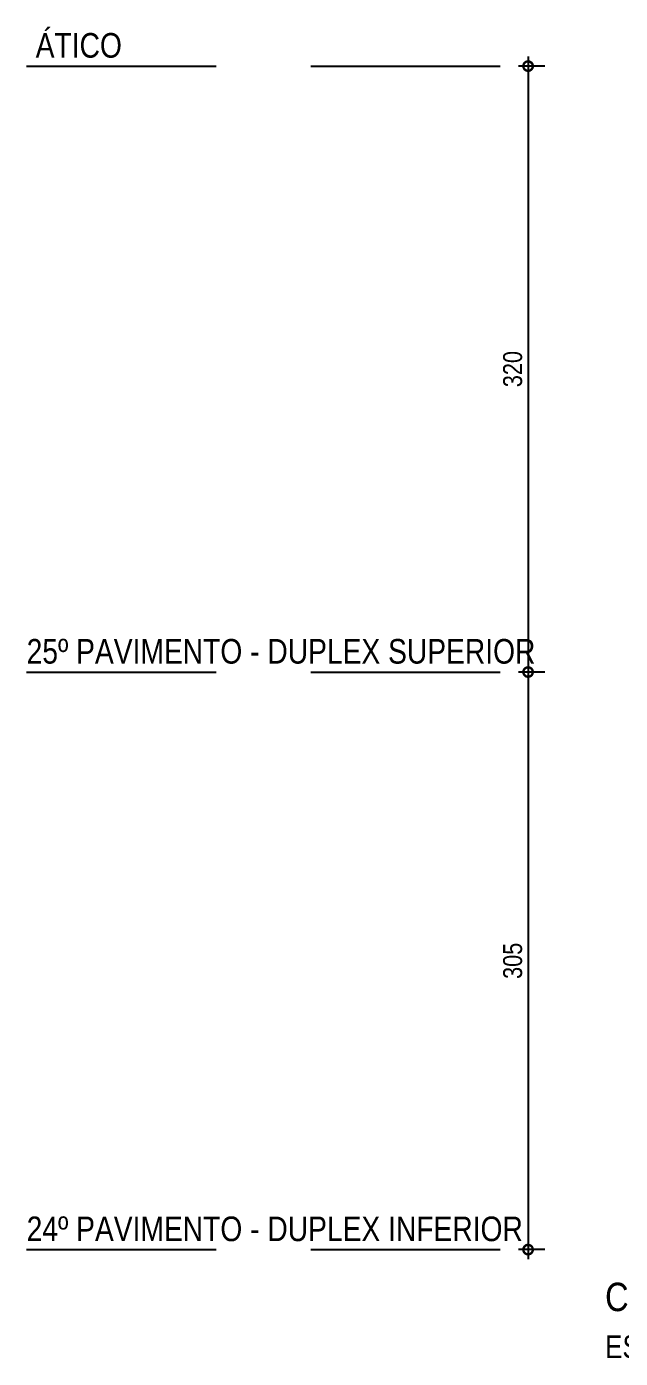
# Model space of a CAD drawing. Header units: metres. Extents: x -40 to 570, y -25 to 184.
# Drawn here: x -8.32 to -5.18, y -20.87 to -13.84 of the extents above; entities that cross this region are included whole.
import ezdxf

# ---------------------------------------------------------------- set-up
doc = ezdxf.new("R2010")
doc.units = ezdxf.units.M
doc.linetypes.add('DASHEDX2', pattern=[1.5, 1, -0.5])
for name, color, linetype in [('ARQ-DIM', 2, 'Continuous'), ('ARQ-PRJ', 7, 'DASHEDX2'), ('ARQ-TXT', 2, 'Continuous')]:
    doc.layers.add(name, color=color, linetype=linetype)
doc.styles.add('Adesa', font='ARIALN.TTF')
doc.dimstyles.new('ADESA 1-0050', dxfattribs={"dimtxt": 0.1, "dimasz": 0.1, "dimexe": 0.05, "dimexo": 0.05, "dimgap": 0.03, "dimtad": 1, "dimdec": 1, "dimlfac": 100, "dimzin": 12, "dimtxsty": 'Adesa', "dimblk": 'DOTSMALL', "dimcen": 1, "dimdle": 0.05, "dimclrd": 1, "dimclre": 1, "dimclrt": 256, "dimazin": 3, "dimtm": 1e-09, "dimtfac": 1, "dimtdec": 1, "dimtmove": 1, "dimatfit": 0, "dimldrblk": 'DOTSMALL', "dimfxl": 0.8, "dimtvp": 2, "dimtolj": 1, "dimtzin": 0, "dimarcsym": 0})

# ---------------------------------------------------------------- blocks, each defined once
blk = doc.blocks.new('_DotSmall')
at = {"color": 0, "linetype": 'ByBlock', "const_width": 0.5}
blk.add_lwpolyline([(-0.0625, 0, 1), (0.0625, 0, 1)], format="xyb", close=True, dxfattribs=at)
blk = doc.blocks.new('*D674')
at = {"layer": 'ARQ-DIM', "color": 1, "lineweight": -2, "transparency": 16777216}
for p, q in [((-5.6694, -17.1965), (-5.6694, -20.3465)), ((-5.5808, -17.2465), (-5.7194, -17.2465)), ((-5.5808, -20.2965), (-5.7194, -20.2965))]:
    blk.add_line(p, q, dxfattribs=at)
at = {"layer": 'Defpoints', "color": 0, "transparency": 16777216}
for p in [(-5.5308, -17.2465, 0), (-5.6694, -20.2965), (-5.5308, -20.2965, 0)]:
    blk.add_point(p, dxfattribs=at)
at = {"layer": 'ARQ-DIM', "color": 1, "lineweight": -2, "transparency": 16777216, "xscale": 0.1, "yscale": 0.1, "zscale": 0.1}
for p, rotation in [((-5.6694, -17.2465), 90), ((-5.6694, -20.2965), 270)]:
    blk.add_blockref('_DotSmall', p, dxfattribs=dict(at, rotation=rotation))
at = {"layer": 'ARQ-DIM', "transparency": 16777216, "insert": (-5.7505, -18.7715), "char_height": 0.1, "attachment_point": 5, "rotation": 90, "style": 'Adesa'}
blk.add_mtext('\\A1;305', dxfattribs=at)
blk = doc.blocks.new('*D675')
at = {"layer": 'ARQ-DIM', "color": 1, "lineweight": -2, "transparency": 16777216}
for p, q in [((-5.5808, -14.0465), (-5.7194, -14.0465)), ((-5.6694, -13.9965), (-5.6694, -17.2965)), ((-5.5808, -17.2465), (-5.7194, -17.2465))]:
    blk.add_line(p, q, dxfattribs=at)
at = {"layer": 'Defpoints', "color": 0, "transparency": 16777216}
for p in [(-5.5308, -14.0465, 0), (-5.6694, -17.2465), (-5.5308, -17.2465, 0)]:
    blk.add_point(p, dxfattribs=at)
at = {"layer": 'ARQ-DIM', "color": 1, "lineweight": -2, "transparency": 16777216, "xscale": 0.1, "yscale": 0.1, "zscale": 0.1}
for p, rotation in [((-5.6694, -14.0465), 90), ((-5.6694, -17.2465), 270)]:
    blk.add_blockref('_DotSmall', p, dxfattribs=dict(at, rotation=rotation))
at = {"layer": 'ARQ-DIM', "transparency": 16777216, "insert": (-5.7505, -15.6465), "char_height": 0.1, "attachment_point": 5, "rotation": 90, "style": 'Adesa'}
blk.add_mtext('\\A1;320', dxfattribs=at)

msp = doc.modelspace()

# ---------------------------------------------------------------- linework, layer by layer
at = {"layer": 'ARQ-PRJ', "elevation": 0}
for points in [[(-8.3162, -14.0465), (-5.5308, -14.0465)], [(-8.3162, -17.2465), (-5.5308, -17.2465)]]:
    msp.add_lwpolyline(points, dxfattribs=at)
at = {"layer": 'ARQ-PRJ'}
msp.add_lwpolyline([(-8.3162, -20.2965), (-5.5308, -20.2965)], dxfattribs=at)

# ---------------------------------------------------------------- texts
at = {"layer": 'ARQ-TXT', "ltscale": 0.5, "style": 'Adesa'}
for s, height, p in [('ÁTICO', 0.13, (-8.2685, -14.0019, 0)), ('25º PAVIMENTO - DUPLEX SUPERIOR', 0.13, (-8.3162, -17.2019, 0)), ('24º PAVIMENTO - DUPLEX INFERIOR', 0.13, (-8.3162, -20.2519)), ('CORTE 2-2 VENTILAÇÃO ELEVADOR', 0.15, (-5.2629, -20.6214)), ('ESC. 1:50', 0.12, (-5.2629, -20.8692))]:
    msp.add_text(s, height=height, dxfattribs=at).set_placement(p)

# ---------------------------------------------------------------- dimensions: what is measured, and where the dimension line sits
at = {"layer": 'ARQ-DIM'}
for base, p1, p2, picture, middle in [((-5.6694, -17.2465, 0), (-5.5308, -14.0465, 0), (-5.5308, -17.2465), '*D675', (-5.7505, -15.6465, 0)), ((-5.6694, -20.2965, 0), (-5.5308, -17.2465, 0), (-5.5308, -20.2965), '*D674', (-5.7505, -18.7715, 0))]:
    dim = msp.add_linear_dim(base=base, p1=p1, p2=p2, angle=90, dimstyle='ADESA 1-0050', dxfattribs=at)
    dim.commit()
    dim.dimension.update_dxf_attribs({"geometry": picture, "text_midpoint": middle})

doc.saveas('drawing.dxf')
